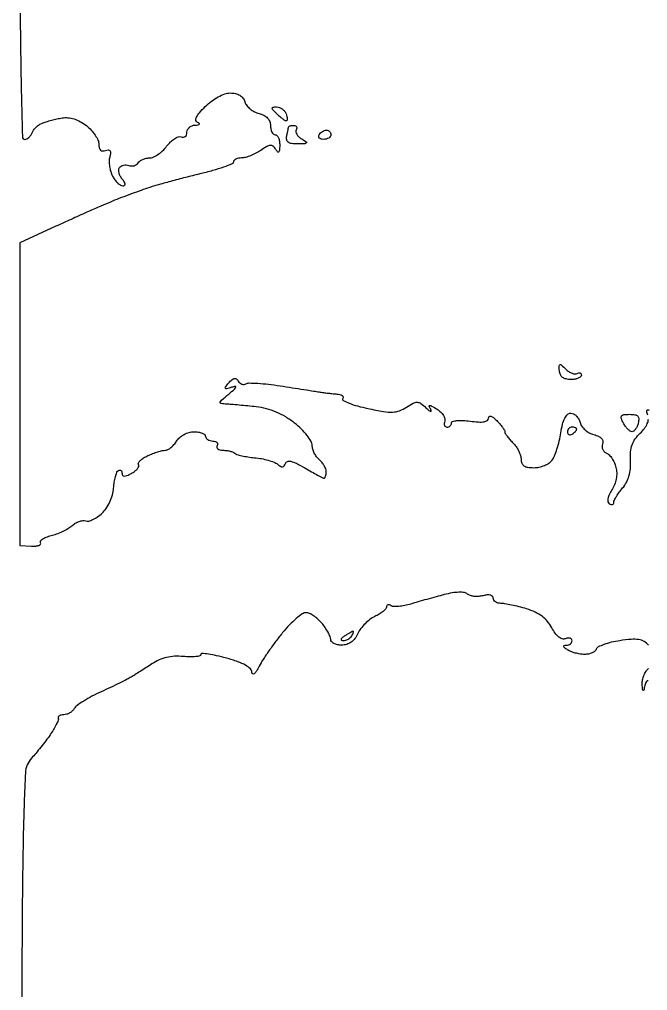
# Model space of a CAD drawing. Extents: x 0 to 102, y 0 to 135.
# Drawn here: x -0.01 to 11.44, y 17.9 to 35.6 of the extents above; entities that cross this region are included whole.
import ezdxf

# ---------------------------------------------------------------- set-up
doc = ezdxf.new("R2010")
doc.units = 0
doc.header["$MEASUREMENT"] = 0

msp = doc.modelspace()

# ---------------------------------------------------------------- linework, layer by layer
for points in [[(0, 37.515896, 0.001338), (0.004899, 35.68561, 0.003983), (0.0216, 34.431692, 0.000938), (0.044131, 33.459058, 0.406899), (0.087255, 33.417, 0.11894), (0.124053, 33.425879, 0.065182), (0.162446, 33.452355, 0.05921), (0.196538, 33.491334, 0.058548), (0.220696, 33.537359, -0.070805), (0.248663, 33.587618, -0.041107), (0.294883, 33.639128, -0.040189), (0.35083, 33.684091, -0.053364), (0.408391, 33.714794, -0.022293), (0.477906, 33.739291, -0.009663), (0.5723, 33.765914, -0.00954), (0.673932, 33.790408, -0.012505), (0.767665, 33.808669, -0.066565), (0.874352, 33.812348, -0.052422), (0.987696, 33.788992, -0.048549), (1.102081, 33.739958, -0.041152), (1.211815, 33.667394, -0.039569), (1.298437, 33.587405, -0.039167), (1.3717, 33.49451, -0.042004), (1.422346, 33.403012, -0.105788), (1.4382, 33.328915, 0.056254), (1.445685, 33.262598, 0.148307), (1.46916, 33.221526, 0.186171), (1.507415, 33.205847, 0.097112), (1.558927, 33.214838, -0.073573), (1.612306, 33.226748, -0.275787), (1.641757, 33.211952, -0.175345), (1.650886, 33.171105, -0.032137), (1.635922, 33.093931, 0.064166), (1.626047, 33.016973, 0.036884), (1.632996, 32.92358, 0.036225), (1.654141, 32.829207, 0.049681), (1.687371, 32.748849, 0.037166), (1.730582, 32.680791, 0.042756), (1.781613, 32.623243, 0.047556), (1.832586, 32.583286, 0.143422), (1.874535, 32.571, 0.133553), (1.906775, 32.579768, 0.288317), (1.918139, 32.601686, 0.125792), (1.905222, 32.63899, 0.02728), (1.864276, 32.694194, -0.054965), (1.829063, 32.7476, -0.059368), (1.807428, 32.806054, -0.066952), (1.80184, 32.860545, -0.13126), (1.814326, 32.901999, -0.114311), (1.843044, 32.930958, -0.081875), (1.885225, 32.948721, -0.075758), (1.934137, 32.952838, -0.074925), (1.982252, 32.942238, 0.079972), (2.030636, 32.932087, 0.077466), (2.080324, 32.937445, 0.081854), (2.123657, 32.957077, 0.107533), (2.153735, 32.988233, -0.100122), (2.186196, 33.022857, -0.052191), (2.237935, 33.052055, -0.048934), (2.299521, 33.071898, -0.053529), (2.361943, 33.0786, 0.106152), (2.431698, 33.093578, 0.043788), (2.516432, 33.141035, 0.040749), (2.601579, 33.209823, 0.04145), (2.673914, 33.291145, -0.038595), (2.742811, 33.369498, -0.049581), (2.81779, 33.429302, -0.058461), (2.887609, 33.46367, -0.178624), (2.939564, 33.463, 0.112427), (2.979956, 33.457205, 0.147546), (3.014452, 33.47076, 0.136431), (3.037512, 33.502239, 0.090508), (3.0456, 33.546555, -0.116708), (3.056939, 33.594471, -0.095787), (3.08909, 33.636265, -0.088491), (3.137101, 33.665541, -0.081671), (3.19365, 33.677479, 0.021446), (3.249573, 33.682411, 0.183319), (3.271334, 33.694115, 0.448626), (3.269406, 33.709014, 0.05378), (3.236357, 33.726693, -0.275232), (3.209006, 33.762681, -0.14285), (3.218951, 33.820247, -0.063599), (3.274048, 33.903999, -0.019126), (3.377899, 34.016114, -0.03622), (3.490294, 34.113306, -0.036833), (3.614933, 34.192661, -0.039644), (3.736185, 34.245948, -0.083901), (3.837091, 34.263, -0.057298), (3.92986, 34.252334, -0.079975), (4.007019, 34.220748, -0.088748), (4.064605, 34.16971, -0.090556), (4.100431, 34.10221, 0.091122), (4.135235, 34.036813, 0.053156), (4.19771, 33.973283, 0.050787), (4.276404, 33.92104, 0.059741), (4.359932, 33.889099, -0.056108), (4.448643, 33.85591, -0.085709), (4.514338, 33.806884, -0.097073), (4.554388, 33.743729, -0.093172), (4.5684, 33.669188, 0.048508), (4.574637, 33.605053, 0.068509), (4.593251, 33.550829, 0.088693), (4.620695, 33.514306, 0.18959), (4.653, 33.5016, -0.210568), (4.685248, 33.487389, -0.082215), (4.712368, 33.445685, -0.062416), (4.730595, 33.384125, -0.042523), (4.736305, 33.31125, -0.014361), (4.733037, 33.219321, -0.18581), (4.718943, 33.188725, -0.428891), (4.697135, 33.189568, -0.039337), (4.660911, 33.237896, 0.078957), (4.613371, 33.291864, 0.194614), (4.563948, 33.307512, 0.114052), (4.498868, 33.287029, 0.019746), (4.389583, 33.216746, -0.031308), (4.30303, 33.163868, -0.026892), (4.206116, 33.11918, -0.027797), (4.113497, 33.08821, -0.06688), (4.041976, 33.0786, 0.046685), (3.984421, 33.073214, 0.06665), (3.935773, 33.057109, 0.086767), (3.902953, 33.033385, 0.195377), (3.8916, 33.005438, -0.305048), (3.868335, 32.970854, -0.010928), (3.711428, 32.910966, -0.016803), (3.513356, 32.847702, -0.010579), (3.27825, 32.786568, 0.004364), (3.018615, 32.722489, 0.003711), (2.745667, 32.650429, 0.003741), (2.498148, 32.581121, 0.010531), (2.3265, 32.527729, 0.005441), (2.172473, 32.474367, 0.003134), (1.9881, 32.406928, 0.00313), (1.803776, 32.336877, 0.00523), (1.6497, 32.275354, 0.005441), (1.475917, 32.201624, 0.001721), (1.218108, 32.08786, 0.001718), (0.931487, 31.959019, 0.001909), (0.65565, 31.832613), (0, 31.529118), (0.00006, 28.771809), (0.000119, 26.0145), (0.211, 26.002334, 0.031913), (0.288798, 26.002815, 0.070776), (0.346657, 26.015226, 0.145113), (0.375508, 26.036745, 0.308056), (0.37668, 26.063304, -0.299701), (0.377608, 26.095517, -0.091354), (0.414115, 26.131448, -0.058354), (0.480308, 26.165796, -0.03217), (0.56759, 26.192582, 0.030423), (0.66847, 26.223156, 0.022204), (0.776394, 26.268723, 0.02257), (0.875166, 26.321284, 0.045163), (0.946855, 26.372944, -0.047565), (1.009694, 26.417772, -0.047331), (1.079973, 26.450002, -0.051515), (1.146931, 26.465854, -0.113299), (1.198999, 26.460834, 0.144456), (1.253922, 26.45892, 0.046315), (1.331546, 26.486787, 0.041761), (1.416738, 26.535645, 0.036082), (1.497175, 26.600202, 0.058377), (1.573137, 26.689345, 0.039406), (1.638468, 26.80605, 0.038841), (1.685761, 26.934052, 0.05022), (1.707667, 27.057282, -0.020637), (1.720663, 27.168016, -0.026708), (1.742134, 27.26801, -0.026325), (1.768131, 27.347112, -0.163186), (1.795085, 27.379524, -0.119991), (1.820234, 27.387712, -0.187042), (1.841779, 27.38119, -0.152568), (1.856284, 27.360181, -0.07551), (1.8612, 27.327816, 0.155257), (1.872556, 27.292128, 0.242155), (1.900571, 27.27756, 0.102657), (1.951129, 27.287821, 0.021644), (2.032769, 27.327068, 0.039216), (2.095408, 27.367199, 0.060421), (2.141598, 27.411887, 0.08192), (2.165605, 27.454036, 0.230942), (2.162322, 27.486874, -0.272936), (2.161638, 27.519951, -0.072784), (2.195166, 27.563373, -0.052868), (2.254626, 27.609742, -0.0323), (2.333133, 27.651829, -0.016214), (2.42214, 27.688948, -0.0161), (2.513573, 27.720315, -0.016171), (2.595153, 27.742537, -0.058468), (2.64853, 27.7488, 0.12453), (2.695333, 27.76064, 0.046727), (2.75201, 27.798503, 0.042645), (2.808755, 27.853261, 0.039954), (2.856767, 27.918, -0.075243), (2.913261, 27.983934, -0.055341), (2.992708, 28.03847, -0.05466), (3.083399, 28.074882, -0.068252), (3.173217, 28.0872, -0.038265), (3.253934, 28.081014, -0.057236), (3.322082, 28.062349, -0.075213), (3.368574, 28.034995, -0.225939), (3.384, 28.0026, 0.153634), (3.394154, 27.970335, 0.097988), (3.422744, 27.942851, 0.080552), (3.465462, 27.924306, 0.062283), (3.515893, 27.918, -0.066118), (3.562561, 27.911802, -0.138808), (3.593683, 27.893149, -0.191142), (3.604632, 27.865518, -0.139169), (3.5955, 27.8334, 0.181305), (3.58918, 27.80138, 0.187549), (3.605601, 27.773651, 0.114234), (3.645684, 27.754884, 0.052649), (3.703307, 27.7488, -0.03034), (3.768537, 27.744838, -0.03124), (3.832161, 27.733012, -0.032892), (3.885652, 27.715759, -0.102263), (3.917148, 27.695052, 0.124911), (3.954936, 27.672562, 0.016696), (4.045371, 27.648993, 0.018455), (4.156581, 27.628223, 0.014562), (4.278178, 27.613731, -0.023561), (4.403896, 27.59645, -0.023494), (4.527551, 27.567406, -0.024123), (4.632802, 27.531835, -0.079812), (4.695604, 27.494748, 0.039947), (4.749636, 27.456752, 0.158805), (4.788711, 27.448095, 0.213917), (4.818263, 27.464953, 0.07744), (4.840927, 27.50888, -0.238691), (4.877228, 27.544822, -0.135448), (4.940482, 27.547516, -0.061108), (5.040626, 27.511101, -0.015556), (5.192389, 27.427811, 0.004828), (5.316297, 27.356308, 0.007077), (5.426769, 27.296017, 0.003746), (5.520936, 27.247239, 0.118156), (5.546136, 27.2412, 0.260437), (5.560544, 27.249251, 0.060236), (5.572595, 27.275434, 0.047327), (5.580876, 27.313093, 0.030477), (5.5836, 27.357741, 0.086594), (5.574482, 27.409997, 0.04354), (5.546323, 27.470985, 0.041499), (5.505256, 27.530691, 0.048188), (5.4567, 27.5796, -0.060941), (5.40813, 27.631078, -0.044036), (5.367077, 27.698552, -0.044596), (5.339084, 27.770843, -0.070193), (5.3298, 27.83665, 0.135502), (5.30908, 27.911704, 0.032744), (5.23519, 28.018744, 0.031225), (5.131006, 28.134673, 0.026613), (5.007723, 28.243472, 0.032495), (4.844858, 28.356066, 0.034506), (4.671925, 28.444113, 0.035294), (4.492375, 28.505892, 0.037666), (4.309773, 28.540165, 0.002398), (4.153459, 28.556709, 0.002292), (3.99461, 28.572015, 0.00227), (3.85424, 28.584248, 0.008203), (3.7647, 28.590166, -0.026805), (3.669527, 28.600021, -0.434771), (3.65339, 28.623926, -0.158207), (3.677025, 28.663332, -0.006234), (3.807, 28.773756, 0.006997), (3.911228, 28.862581, 0.114205), (3.937872, 28.899619, 0.593585), (3.926469, 28.913859, 0.034775), (3.858484, 28.896838, -0.01107), (3.767498, 28.86942, -0.333862), (3.746557, 28.877636, -0.310499), (3.747715, 28.900927, -0.010232), (3.808716, 28.977568, -0.034581), (3.864247, 29.035777, -0.137786), (3.9079, 29.057729, -0.211395), (3.945443, 29.049154, -0.094283), (3.980424, 29.010966, 0.077959), (4.009861, 28.97666, 0.09031), (4.047042, 28.955081, 0.100781), (4.086036, 28.949392, 0.125036), (4.120905, 28.960361, -0.143202), (4.176728, 28.975757, -0.010632), (4.336452, 28.969904, -0.014069), (4.529659, 28.953241, -0.010194), (4.743714, 28.924265, -0.000072), (4.964311, 28.889778, -0.000079), (5.177465, 28.856388, -0.000073), (5.359363, 28.827837, -0.000411), (5.4567, 28.812462, 0.006279), (5.532608, 28.801384, 0.004002), (5.621154, 28.790315, 0.00402), (5.708175, 28.780852, 0.007461), (5.778943, 28.774797, -0.049157), (5.834341, 28.765364, -0.099601), (5.873696, 28.745598, -0.164924), (5.890943, 28.719267, -0.20442), (5.886595, 28.690556, 0.434525), (5.895991, 28.656103, 0.02746), (6.002467, 28.607294, 0.026583), (6.154873, 28.556491, 0.014874), (6.344792, 28.510244, 0.010699), (6.629642, 28.456136, 0.050535), (6.795368, 28.445293, 0.080256), (6.920866, 28.470187, 0.056072), (7.04986, 28.53539, -0.022754), (7.17115, 28.607198, -0.130105), (7.243359, 28.624127, -0.149536), (7.309302, 28.601882, -0.033219), (7.402287, 28.525352, 0.014876), (7.457455, 28.476447, 0.091755), (7.490367, 28.457926, 0.561933), (7.500173, 28.466092, 0.091605), (7.490165, 28.495296, -0.031478), (7.463341, 28.550832, -0.532203), (7.472849, 28.564996, -0.134129), (7.506587, 28.555834, -0.006603), (7.606149, 28.49547, -0.049967), (7.671635, 28.444845, -0.061737), (7.720667, 28.38538, -0.073803), (7.746873, 28.326518, -0.160852), (7.744557, 28.277724, 0.068628), (7.735098, 28.237211, 0.116543), (7.739922, 28.202915, 0.152546), (7.757988, 28.180322, 0.14948), (7.785855, 28.1718, 0.092295), (7.817137, 28.177624, 0.096103), (7.843729, 28.194286, 0.099361), (7.861525, 28.219143, 0.106217), (7.8678, 28.24835, -0.340957), (7.888553, 28.275245, -0.04117), (7.967205, 28.28908, -0.035322), (8.076464, 28.291398, -0.020984), (8.2062, 28.279511, 0.017879), (8.359718, 28.264483, 0.056799), (8.462563, 28.2698, 0.109291), (8.522472, 28.293926, 0.24743), (8.5446, 28.335904, -0.216703), (8.55725, 28.36372, -0.260697), (8.584979, 28.369547, -0.094365), (8.631353, 28.344748, -0.026545), (8.69265, 28.289636, -0.016955), (8.74934, 28.228965, -0.021536), (8.79721, 28.1691, -0.020166), (8.832352, 28.116743, -0.138577), (8.8407, 28.0872, 0.138577), (8.849048, 28.057657, 0.020166), (8.88419, 28.0053, 0.021536), (8.93206, 27.945435, 0.016955), (8.98875, 27.884764, -0.045043), (9.04541, 27.81686, -0.036954), (9.09331, 27.735383, -0.038352), (9.126202, 27.653255, -0.076214), (9.1368, 27.584132, 0.098692), (9.150745, 27.51417, 0.149518), (9.189978, 27.466667, 0.108426), (9.259861, 27.439752, 0.037922), (9.367856, 27.43155, 0.052791), (9.463907, 27.44172, 0.044782), (9.561416, 27.471933, 0.046887), (9.645956, 27.516342, 0.087345), (9.702322, 27.569025, 0.064287), (9.745903, 27.64576, 0.019514), (9.791758, 27.771735, 0.019191), (9.832592, 27.918315, 0.019813), (9.861571, 28.06605, -0.023286), (9.89343, 28.222701, -0.054877), (9.93503, 28.334286, -0.083907), (9.985006, 28.402269, -0.194774), (10.042626, 28.4256, -0.122537), (10.093818, 28.412863, -0.07487), (10.144127, 28.375626, -0.067523), (10.185965, 28.320512, -0.064764), (10.212329, 28.255475, 0.091134), (10.244572, 28.186548, 0.05689), (10.30439, 28.120104, 0.054659), (10.380995, 28.065995, 0.065054), (10.463255, 28.033537, -0.044229), (10.548666, 28.00387, -0.099247), (10.604263, 27.964132, -0.142311), (10.628635, 27.916114, -0.139229), (10.623772, 27.86206, 0.097478), (10.615236, 27.812939, 0.097564), (10.625957, 27.764264, 0.098303), (10.65423, 27.723575, 0.100621), (10.695691, 27.697176, -0.109892), (10.744735, 27.664671, -0.045613), (10.794717, 27.602279, -0.042231), (10.838027, 27.52297, -0.042406), (10.867325, 27.43762, -0.057463), (10.880795, 27.33547, -0.049685), (10.871826, 27.227634, -0.048773), (10.841392, 27.121694, -0.050751), (10.791301, 27.025153, 0.032492), (10.742794, 26.93946, 0.066953), (10.718869, 26.866386, 0.101408), (10.719952, 26.810648, 0.201584), (10.74514, 26.775319, 0.068836), (10.777162, 26.761168, 0.143072), (10.804225, 26.761318, 0.190317), (10.822047, 26.775319, 0.132965), (10.8288, 26.800263, -0.116184), (10.838423, 26.841116, -0.021846), (10.875912, 26.908715, -0.022307), (10.927781, 26.985412, -0.018804), (10.98918, 27.06183, 0.058029), (11.057483, 27.161987, 0.050977), (11.104542, 27.279557, 0.047042), (11.129533, 27.413218, 0.036536), (11.132166, 27.561225, -0.035065), (11.134529, 27.720311, -0.063994), (11.161906, 27.847037, -0.069103), (11.218524, 27.956172, -0.048194), (11.309372, 28.061255, 0.039049), (11.387392, 28.14824, 0.061282), (11.43816, 28.234757, 0.075552), (11.459502, 28.315823, 0.118808)], [(11.450219, 28.386882, -0.028357), (11.427125, 28.459051, -0.341661), (11.437909, 28.484177, -0.231128), (11.470898, 28.485914, -0.016419)], [(11.462443, 24.196546, 0.081205), (11.378538, 24.263456, 0.08983), (11.28052, 24.297243, 0.059118), (11.145782, 24.301916, 0.016797), (10.937275, 24.277404, 0.020758), (10.78275, 24.247345, 0.02858), (10.647268, 24.206801, 0.028267), (10.543378, 24.162332, 0.199611), (10.508082, 24.121746, -0.145661), (10.482564, 24.085316, -0.064651), (10.431792, 24.054788, -0.056128), (10.365474, 24.034268, -0.048792), (10.293, 24.027695, -0.037211), (10.213531, 24.034183, -0.026636), (10.126268, 24.052701, -0.027055), (10.044584, 24.079449, -0.050838), (9.9828, 24.111, -0.021149), (9.930191, 24.148244, -0.167501), (9.914062, 24.172831, -0.405416), (9.923164, 24.188665, -0.066727), (9.96165, 24.194305, 0.075766), (10.002053, 24.20097, 0.088257), (10.036336, 24.219291, 0.099372), (10.059264, 24.246191, 0.127626), (10.0674, 24.277545, 0.17507), (10.057532, 24.304863, 0.149345), (10.031803, 24.321759, 0.104285), (9.992608, 24.324772, 0.058896), (9.946218, 24.312988, -0.165349), (9.886982, 24.310696, -0.097054), (9.823495, 24.343955, -0.068873), (9.759182, 24.412, -0.035622), (9.698042, 24.512067, 0.056723), (9.621274, 24.626579, 0.055735), (9.520328, 24.721671, 0.051356), (9.393178, 24.79816, 0.036979), (9.238358, 24.857324, 0.010213), (9.100849, 24.89548, 0.010416), (8.96279, 24.92772, 0.010233), (8.841811, 24.950751, 0.041937), (8.767435, 24.957, -0.066558), (8.714592, 24.964065, -0.083606), (8.669806, 24.98475, -0.099383), (8.639854, 25.015443, -0.144768), (8.6292, 25.051467, 0.203307), (8.614884, 25.085221, 0.132466), (8.577305, 25.105999, 0.083615), (8.51804, 25.110444, 0.040972), (8.443252, 25.097308, -0.046545), (8.36515, 25.084483, -0.043656), (8.284292, 25.0859, -0.046678), (8.212615, 25.100285, -0.10068), (8.16323, 25.126756, 0.135988), (8.103158, 25.153756, 0.04358), (8.004629, 25.160168, 0.036305), (7.879946, 25.148325, 0.022385), (7.735827, 25.1173, 0.002731), (7.588206, 25.077671, 0.00183), (7.419793, 25.030811, 0.001842), (7.256976, 24.984217, 0.003634), (7.128043, 24.945786, -0.024063), (7.01673, 24.917502, -0.028414), (6.909212, 24.901923, -0.029199), (6.8187, 24.899324, -0.131728), (6.768493, 24.914395, 0.06674), (6.735915, 24.928955, 0.139805), (6.708396, 24.929208, 0.190985), (6.690304, 24.915568, 0.137695), (6.6834, 24.890972, -0.184799), (6.669779, 24.855378, -0.039338), (6.620906, 24.808814, -0.036201), (6.552109, 24.76071, -0.027583), (6.470654, 24.718026, 0.054415), (6.3821, 24.665394, 0.035121), (6.291928, 24.587072, 0.035121), (6.213606, 24.4969, 0.054415), (6.160974, 24.408346, -0.054438), (6.106495, 24.316692, -0.075318), (6.038293, 24.249843, -0.081023), (5.957528, 24.209492, -0.075554), (5.86612, 24.1956, -0.051349), (5.790186, 24.203419, -0.070027), (5.725512, 24.226664, -0.088737), (5.681478, 24.260972, -0.178175), (5.665385, 24.30135, 0.092795), (5.653943, 24.354597, 0.025726), (5.616751, 24.431951, 0.02504), (5.564761, 24.516811, 0.023884), (5.503775, 24.59745, 0.036125), (5.4335, 24.670288, 0.036631), (5.353782, 24.731885, 0.039174), (5.276667, 24.774648, 0.107414), (5.216153, 24.7878, 0.15321), (5.148702, 24.766635, 0.024376), (5.037676, 24.681025, 0.025076), (4.912956, 24.563492, 0.019613), (4.789476, 24.424311, 0.010537), (4.665889, 24.266834, 0.00873), (4.540846, 24.094201, 0.008836), (4.431757, 23.931884, 0.023355), (4.361333, 23.810961, -0.020062), (4.310977, 23.72317, -0.071517), (4.269162, 23.673897, -0.323888), (4.244232, 23.671449, -0.265572), (4.230521, 23.695228, 0.199895), (4.202258, 23.762362, 0.065773), (4.11498, 23.828213, 0.043728), (3.971735, 23.893495, 0.017189), (3.7647, 23.958866, 0.012241), (3.586244, 24.00386, 0.02132), (3.436082, 24.031165, 0.017794), (3.320576, 24.042947, 0.433699), (3.2994, 24.023126, -0.344895), (3.28091, 23.999509, -0.034026), (3.204976, 23.986138, -0.031625), (3.101189, 23.981669, -0.01896), (2.977955, 23.988838, 0.036759), (2.820288, 23.992392, 0.044797), (2.674163, 23.971728, 0.045977), (2.537215, 23.926055, 0.042378), (2.406905, 23.85512, -0.001935), (2.302035, 23.786512, -0.001764), (2.193345, 23.716547, -0.001763), (2.095752, 23.654695, -0.00572), (2.0304, 23.614635, -0.017611), (1.956351, 23.573868, -0.003231), (1.816521, 23.504314, -0.003469), (1.651751, 23.425091, -0.003148), (1.4805, 23.345525, 0.014675), (1.313589, 23.263245, 0.017617), (1.161883, 23.175865, 0.016491), (1.040434, 23.094411, 0.102059), (0.989846, 23.03941, -0.070544), (0.954873, 22.996256, -0.053522), (0.906024, 22.959738, -0.054273), (0.851442, 22.934933, -0.079697), (0.799496, 22.9266, 0.050789), (0.754011, 22.921968, 0.088536), (0.718903, 22.907962, 0.132225), (0.699539, 22.887245, 0.203528), (0.697433, 22.86315, -0.172814), (0.69638, 22.825358, -0.020727), (0.662454, 22.74763, -0.022725), (0.61248, 22.655811, -0.016844), (0.549383, 22.558991, -0.009427), (0.472484, 22.453543, -0.006267), (0.380548, 22.335449, -0.00631), (0.288399, 22.223031, -0.012244), (0.2115, 22.136014, 0.176875), (0.098695, 21.86779, 0.006869), (0.061345, 20.777395, 0.004242), (0.03735, 18.780894, 0.000253), (0.019103, 12.753473, 0.000674)], [(11.456425, 23.547151, 0.366118), (11.423297, 23.532925, 0.052263), (11.395262, 23.45818, -0.00631), (11.372694, 23.375681, -0.491344), (11.361721, 23.371327, -0.245957), (11.352536, 23.386212, -0.004001), (11.346214, 23.487291, -0.063847), (11.351823, 23.56394, -0.047249), (11.37656, 23.645347, -0.047958), (11.415438, 23.719074, -0.074377), (11.4633, 23.7726, 0.037416)]]:
    msp.add_lwpolyline(points, format="xyb")
for points in [[(4.680206, 34.0092, -0.092116), (4.731208, 33.999723, -0.066745), (4.782009, 33.971923, -0.065101), (4.824916, 33.930811, -0.077741), (4.852794, 33.8823, -0.029966), (4.868196, 33.83363, -0.055777), (4.873764, 33.792677, -0.089207), (4.869485, 33.765154, -0.319945), (4.855802, 33.7554, -0.139671), (4.830892, 33.762497, -0.019732), (4.786258, 33.792677, -0.021227), (4.73515, 33.833708, -0.016624), (4.683214, 33.8823, -0.010915), (4.612609, 33.956058, -0.181463), (4.600143, 33.987023, -0.382549), (4.615403, 34.004884, -0.033265)], [(4.996393, 33.6708, -0.100016), (5.026759, 33.664664, -0.176854), (5.045253, 33.647476, -0.168473), (5.048833, 33.621711, -0.089697), (5.036913, 33.5914, 0.182072), (5.029673, 33.554422, 0.094539), (5.046269, 33.5097, 0.073147), (5.083966, 33.464014, 0.051962), (5.137671, 33.424772, -0.015415), (5.218999, 33.374005, -0.44656), (5.222099, 33.352309, -0.211546), (5.193466, 33.338271, -0.006863), (5.062336, 33.334973, -0.032606), (4.95376, 33.340816, -0.130116), (4.892347, 33.365183, -0.19446), (4.864702, 33.410257, -0.089029), (4.865513, 33.48045, -0.001462), (4.876841, 33.538701, -0.001984), (4.88743, 33.591223, -0.001319), (4.896611, 33.635252, -0.022201), (4.900327, 33.64965, -0.235281), (4.908127, 33.65787, -0.033208), (4.931216, 33.664587, -0.032069), (4.961602, 33.66926, -0.022122)], [(5.588593, 33.5862, -0.105429), (5.618967, 33.579723, -0.099231), (5.644815, 33.561349, -0.096318), (5.662141, 33.533895, -0.092995), (5.6682, 33.5016, -0.153634), (5.658046, 33.469335, -0.097988), (5.629456, 33.441851, -0.080552), (5.586738, 33.423306, -0.062283), (5.536307, 33.417, -0.066118), (5.489639, 33.423198, -0.138808), (5.458517, 33.441851, -0.191142), (5.447568, 33.469482, -0.139169), (5.4567, 33.5016, -0.06081), (5.482605, 33.533961, -0.051032), (5.517011, 33.561349, -0.053229), (5.554281, 33.579999, -0.089642)], [(9.952514, 29.229371, 0.046176), (10.007441, 29.183751, 0.057308), (10.066134, 29.15272, 0.068204), (10.119662, 29.139868, 0.164722), (10.15882, 29.148915, -0.078316), (10.188556, 29.161391, -0.156159), (10.213752, 29.159654, -0.18528), (10.230457, 29.144244, -0.115333), (10.2366, 29.117968, -0.223841), (10.222343, 29.087717, -0.076068), (10.179526, 29.062161, -0.057861), (10.116707, 29.04473, -0.038788), (10.042307, 29.03895, -0.05749), (9.956422, 29.048858, -0.107499), (9.893525, 29.078767, -0.122178), (9.8538, 29.128952, -0.08804), (9.836, 29.198424, -0.0155), (9.83193, 29.290489, -0.343746), (9.847114, 29.310505, -0.256136), (9.875096, 29.303602, -0.010509)], [(11.116897, 28.40445, -0.03874), (11.213039, 28.39699, -0.160553), (11.264191, 28.370795, -0.198163), (11.283632, 28.323214, -0.063183), (11.273547, 28.245825, -0.039831), (11.252386, 28.185116, -0.051284), (11.223173, 28.133796, -0.060932), (11.190794, 28.098456, -0.178716), (11.16031, 28.0872, -0.155741), (11.126959, 28.097846, -0.043443), (11.084694, 28.133796, -0.039372), (11.041434, 28.185112, -0.032595), (11.00366, 28.245825, -0.033925), (10.964782, 28.332054, -0.248887), (10.970546, 28.375429, -0.215143), (11.011025, 28.398984, -0.025798)], [(10.0674, 28.1718, 0.105053), (10.03512, 28.164942, 0.099167), (10.007651, 28.145482, 0.09642), (9.98924, 28.116407, 0.093332), (9.9828, 28.082207, 0.108972), (9.989423, 28.052179, 0.182303), (10.007651, 28.034291, 0.161196), (10.035074, 28.031659, 0.082592), (10.0674, 28.0449, 0.029505), (10.099783, 28.067657, 0.035638), (10.127149, 28.092786, 0.038439), (10.146455, 28.116665, 0.151918), (10.152, 28.134493, 0.210953), (10.145701, 28.148759, 0.081139), (10.127149, 28.160841, 0.061769), (10.099789, 28.169064, 0.042167)], [(6.075043, 24.448105, 0.104523), (6.058973, 24.443867, 0.008096), (6.019303, 24.423099, 0.01079), (5.972512, 24.396305, 0.008026), (5.922, 24.3648, 0.027275), (5.875122, 24.330745, 0.147021), (5.857632, 24.304961, 0.37991), (5.865115, 24.288297, 0.102799), (5.895857, 24.281495, 0.074131), (5.938275, 24.287263, 0.053889), (5.982376, 24.305432, 0.054031), (6.021442, 24.332529, 0.075854), (6.0489, 24.3648, 0.020509), (6.067126, 24.397188, 0.041889), (6.078147, 24.424168, 0.071273), (6.081095, 24.442231, 0.434568)]]:
    msp.add_lwpolyline(points, format="xyb", close=True)

doc.saveas('drawing.dxf')
